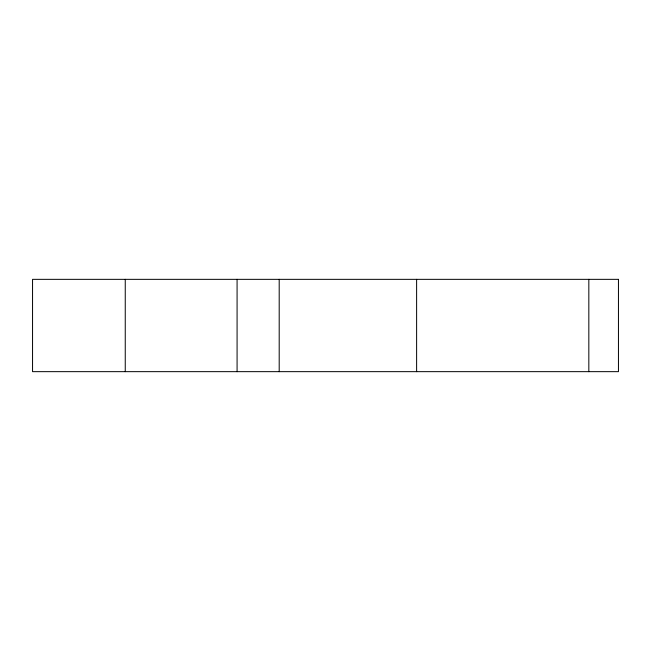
<?xml version="1.0" encoding="UTF-8"?>
<svg xmlns="http://www.w3.org/2000/svg" width="651" height="651" viewBox="0 0 651 651"><rect width="100%" height="100%" fill="white"/><g stroke="black" fill="none" stroke-linecap="round" stroke-linejoin="round"><path stroke-width="0.98" d="M588.83 279.344L588.83 371.656M416.616 279.344L416.616 371.656M279.198 279.344L279.198 371.656M237.078 279.344L237.078 371.656M125.252 279.344L125.252 371.656M618.45 279.344L32.55 279.344L32.55 371.656L618.45 371.656L618.45 279.344"/></g></svg>
